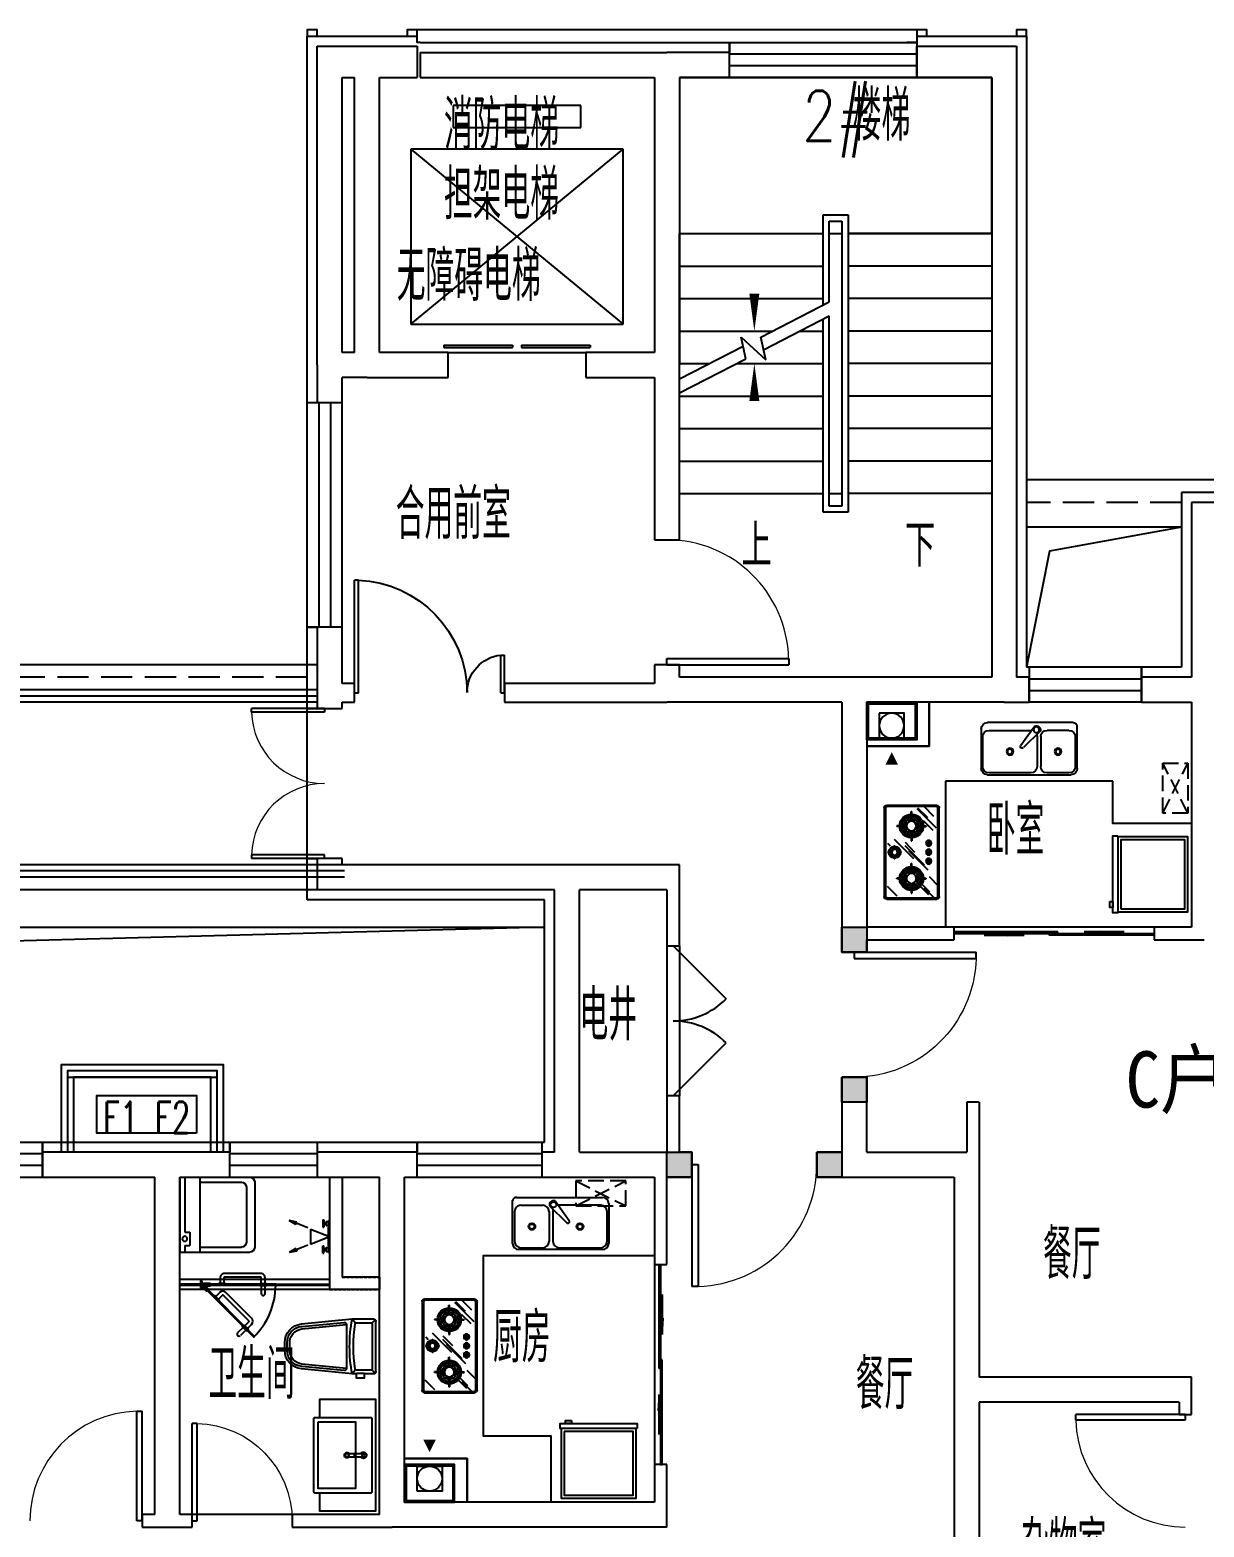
# Model space of a CAD drawing. Extents: x 1783717 to 1875059, y 1234617 to 1294017.
# Drawn here: x 1827926 to 1837326, y 1263063 to 1275043 of the extents above; entities that cross this region are included whole.
import ezdxf
from ezdxf.enums import TextEntityAlignment as Align

# ---------------------------------------------------------------- set-up
doc = ezdxf.new("R2010")
doc.units = 0
doc.header["$LTSCALE"] = 1000
doc.header["$MEASUREMENT"] = 0
for name, pattern in [('CENTER', [2, 1.25, -0.25, 0.25, -0.25]), ('DASH', [0.35, 0.25, -0.1]), ('DOTE', [2.42, 2, -0.2, 0.02, -0.2])]:
    doc.linetypes.add(name, pattern=pattern)
doc.layers.get('Defpoints').update_dxf_attribs({"linetype": 'DOTE'})
for name, color, linetype in [('AD-AXIS-AXIS', 12, 'CENTER'), ('AE-EQPM-SMAL', 50, 'Continuous'), ('AE-EQPM-TOLT', 8, 'Continuous'), ('DIM_SYMB', 3, 'Continuous'), ('EVTR', 2, 'Continuous'), ('LVTRY', 8, 'Continuous'), ('PUB_TEXT', 7, 'Continuous'), ('STAIR', 2, 'Continuous'), ('SURFACE', 8, 'Continuous'), ('WALL', 255, 'Continuous'), ('WINDOW', 4, 'Continuous'), ('厨卫器具', 8, 'Continuous'), ('文字', 136, 'Continuous'), ('栏杆', 201, 'Continuous'), ('梁', 254, 'DASH'), ('看线', 30, 'Continuous'), ('线脚', 151, 'Continuous')]:
    doc.layers.add(name, color=color, linetype=linetype)
doc.styles.add('_TCH_DIM', font='SIMPLEX', dxfattribs={"bigfont": 'GBCBIG'})
doc.styles.add('HNSJY', font='simplex.shx', dxfattribs={"width": 0.8, "bigfont": 'gbcbig.shx'})
doc.styles.add('TranSketch-1', font='romans.shx', dxfattribs={"width": 0.7, "bigfont": 'gbcbig.shx'})
doc.styles.add('XB', font='simhei.ttf', dxfattribs={"width": 0.9, "bigfont": 'gbcbig.shx'})

# ---------------------------------------------------------------- blocks, each defined once
blk = doc.blocks.new('DFSADSFDDSDFSDFS')
at = {"layer": '厨卫器具'}
blk.add_lwpolyline([(851038, -197280, 0, 100, 0), (851038, -197180, 100, 100, 0)], format="xyseb", dxfattribs=at)
at = {"layer": '厨卫器具', "linetype": 'Continuous'}
blk.add_lwpolyline([(851338, -197679), (851338, -197329), (850838, -197329)], dxfattribs=at)
for points in [[(850838, -197329), (851338, -197329), (851338, -197679), (850838, -197679)], [(850838, -197679), (851238, -197679), (851238, -197379), (850838, -197379)], [(850851, -197666), (851226, -197666), (851226, -197391), (850851, -197391)], [(850938, -197591), (850938, -197391), (851138, -197391), (851138, -197591)]]:
    blk.add_lwpolyline(points, close=True, dxfattribs=at)
blk.add_circle((851038, -197491), 99.8, dxfattribs=at)
blk = doc.blocks.new('A$C114B0873')
for p, q in [((0, 50), (0, 394)), ((32, 418), (719, 418)), ((340, 390), (452, 234)), ((769, 368), (769, 50)), ((16, 305), (16, 65)), ((66, 355), (242, 355)), ((292, 305), (292, 65)), ((295, 351), (431, 217)), ((322, 305), (322, 65)), ((706, 355), (372, 355)), ((756, 65), (756, 305)), ((719, 0), (50, 0)), ((66, 15), (242, 15)), ((372, 15), (706, 15))]:
    blk.add_line(p, q)
for centre, radius in [((327, 360), 22.7), ((154, 185), 27.5), ((154, 185), 20), ((539, 185), 27.5), ((539, 185), 20)]:
    blk.add_circle(centre, radius)
for centre, radius, start, end in [((33, 383), 35, 90, 162.8429), ((329, 357), 34.6, 70.5271, 190.5271), ((719, 368), 50, 0, 90), ((66, 305), 50, 90, 180), ((242, 305), 50, 0, 90), ((372, 305), 50, 161.1096, 180), ((372, 305), 50, 90, 97.6978), ((706, 305), 50, 0, 90), ((442, 225), 13.5, 219.7378, 41.3163), ((50, 50), 50, 180, 270), ((66, 65), 50, 180, 270), ((242, 65), 50, 270, 0), ((372, 65), 50, 180, 270), ((706, 65), 50, 270, 0), ((719, 50), 50, 270, 0)]:
    blk.add_arc(centre, radius, start, end)
blk = doc.blocks.new('A$C472D4D78')
for p, q in [((0, 20), (0, 730)), ((20, 750), (420, 750)), ((440, 730), (440, 20)), ((420, 0), (20, 0))]:
    blk.add_line(p, q)
at = {"color": 251}
for p, q in [((10, 20), (10, 730)), ((20, 740), (420, 740)), ((22, 568), (177, 722)), ((42, 661), (119, 739)), ((92, 651), (170, 728)), ((430, 730), (430, 20)), ((48, 550), (125, 627)), ((169, 613), (174, 607)), ((173, 620), (184, 609)), ((187, 634), (198, 623)), ((194, 638), (200, 633)), ((220, 630), (220, 702)), ((225, 702), (220, 702)), ((225, 630), (225, 702)), ((250, 638), (245, 633)), ((257, 634), (246, 623)), ((271, 620), (260, 609)), ((275, 613), (270, 607)), ((177, 587), (104, 587)), ((104, 587), (104, 582)), ((177, 582), (104, 582)), ((174, 562), (169, 557)), ((184, 561), (173, 550)), ((198, 547), (187, 536)), ((200, 537), (194, 532)), ((220, 540), (220, 466)), ((225, 540), (225, 466)), ((245, 537), (250, 532)), ((246, 547), (257, 536)), ((260, 561), (271, 550)), ((267, 587), (340, 587)), ((267, 582), (340, 582)), ((270, 562), (275, 557)), ((340, 587), (340, 582)), ((100, 451), (69, 451)), ((100, 443), (69, 443)), ((100, 380), (69, 380)), ((100, 372), (69, 372)), ((89, 232), (244, 387)), ((118, 272), (273, 426)), ((194, 374), (271, 452)), ((203, 321), (357, 476)), ((225, 466), (220, 466)), ((306, 378), (306, 373)), ((330, 378), (306, 378)), ((330, 373), (306, 373)), ((326, 395), (333, 388)), ((326, 355), (333, 362)), ((337, 406), (344, 399)), ((360, 427), (355, 427)), ((355, 402), (355, 427)), ((360, 402), (360, 427)), ((370, 399), (377, 406)), ((381, 388), (389, 395)), ((381, 362), (389, 355)), ((385, 378), (411, 378)), ((385, 373), (411, 373)), ((391, 424), (410, 444)), ((411, 378), (411, 373)), ((100, 307), (69, 307)), ((100, 299), (69, 299)), ((225, 284), (220, 284)), ((220, 210), (220, 284)), ((225, 210), (225, 284)), ((337, 344), (344, 351)), ((355, 348), (355, 322)), ((355, 322), (360, 322)), ((360, 348), (360, 322)), ((370, 351), (377, 344)), ((2, 101), (79, 178)), ((177, 168), (104, 168)), ((104, 163), (104, 168)), ((177, 163), (104, 163)), ((174, 188), (169, 193)), ((169, 137), (174, 143)), ((184, 189), (173, 200)), ((173, 130), (184, 141)), ((198, 203), (187, 214)), ((187, 116), (198, 127)), ((200, 213), (194, 218)), ((220, 120), (220, 48)), ((225, 120), (225, 48)), ((245, 213), (250, 218)), ((246, 203), (257, 214)), ((257, 116), (246, 127)), ((260, 189), (271, 200)), ((271, 130), (260, 141)), ((267, 168), (340, 168)), ((267, 163), (340, 163)), ((270, 188), (275, 193)), ((275, 137), (270, 143)), ((340, 163), (340, 168)), ((420, 10), (20, 10)), ((41, 10), (118, 87)), ((74, 55), (139, 120)), ((82, 33), (151, 102)), ((194, 112), (200, 117)), ((225, 48), (220, 48)), ((250, 112), (245, 117)), ((337, 24), (414, 101))]:
    blk.add_line(p, q, dxfattribs=at)
for centre, radius in [((222, 585), 39), ((248, 509), 3.73), ((261, 515), 3.73), ((84, 447), 22.5), ((84, 376), 22.5), ((357, 375), 22.4), ((84, 303), 22.5), ((248, 241), 3.73), ((386, 346), 3.73), ((222, 165), 39), ((261, 235), 3.73)]:
    blk.add_circle(centre, radius, dxfattribs=at)
for centre, start, end in [((20, 730), 90, 180), ((420, 730), 0, 90), ((20, 20), 180, 270), ((420, 20), 270, 0)]:
    blk.add_arc(centre, 20, start, end)
for centre, radius, start, end in [((20, 730), 10, 90, 180), ((420, 730), 10, 0, 90), ((222, 585), 95, 91.5918, 178.4082), ((222, 585), 90, 91.5918, 178.4082), ((222, 585), 85, 91.6854, 178.3146), ((222, 585), 75, 91.9102, 178.0898), ((222, 585), 60, 92.388, 177.612), ((222, 585), 53, 154.8539, 177.2964), ((222, 585), 45, 147.8396, 176.8153), ((222, 585), 45, 93.1847, 122.1604), ((222, 585), 53, 92.7036, 115.1461), ((222, 630), 2.58, 194.2945, 345.7055), ((222, 585), 95, 1.5918, 88.4082), ((222, 585), 90, 1.5918, 88.4082), ((222, 585), 85, 1.6854, 88.3146), ((222, 585), 75, 1.9102, 88.0898), ((222, 585), 60, 2.388, 87.612), ((222, 585), 53, 64.8539, 87.2964), ((222, 585), 45, 57.8396, 86.8153), ((222, 585), 45, 3.1847, 32.1604), ((222, 585), 53, 2.7036, 25.1461), ((222, 585), 95, 181.5918, 268.4082), ((222, 585), 90, 181.5918, 268.4082), ((222, 585), 85, 181.6854, 268.3146), ((222, 585), 75, 181.9102, 268.0898), ((222, 585), 60, 182.388, 267.612), ((222, 585), 53, 182.7036, 205.1461), ((176, 585), 2.63, 287.9418, 72.0582), ((222, 585), 45, 183.1847, 212.1604), ((222, 585), 45, 237.8396, 266.8153), ((222, 585), 53, 244.8539, 267.2964), ((222, 539), 2.63, 18.412, 161.588), ((222, 585), 95, 271.5918, 358.4082), ((222, 585), 90, 271.5918, 358.4082), ((222, 585), 85, 271.6854, 358.3146), ((222, 585), 75, 271.9102, 358.0898), ((222, 585), 60, 272.388, 357.612), ((222, 585), 45, 273.1847, 302.1604), ((222, 585), 53, 272.7036, 295.1461), ((222, 585), 45, 327.8396, 356.8153), ((267, 585), 2.51, 93.9579, 266.0421), ((222, 585), 53, 334.8539, 357.2964), ((84, 447), 18.5, 21.3237, 158.6763), ((69, 453), 2, 158.6763, 270), ((69, 441), 2, 90, 201.3237), ((84, 447), 18.5, 201.3237, 338.6763), ((84, 376), 18.5, 21.3237, 158.6763), ((69, 382), 2, 158.6763, 270), ((69, 370), 2, 90, 201.3237), ((84, 376), 18.5, 201.3237, 338.6763), ((100, 453), 2, 270, 21.3237), ((100, 441), 2, 338.6763, 90), ((100, 382), 2, 270, 21.3237), ((100, 370), 2, 338.6763, 90), ((357, 375), 47.4, 93.0255, 176.9745), ((357, 375), 47.4, 183.0255, 266.9745), ((357, 375), 37.4, 93.8363, 176.1637), ((357, 375), 37.4, 183.8363, 266.1637), ((357, 375), 27.4, 151.9979, 174.7569), ((330, 375), 2.5, 268.3317, 91.6683), ((357, 375), 27.4, 185.2431, 208.0021), ((357, 375), 27.4, 95.206, 118.0021), ((357, 403), 2.52, 187.2236, 352.7764), ((357, 375), 47.4, 3.0255, 86.9745), ((357, 375), 37.4, 3.8363, 86.1637), ((357, 375), 27.4, 61.9979, 84.794), ((357, 375), 37.4, 273.8363, 356.1637), ((357, 375), 47.4, 273.0255, 356.9745), ((357, 375), 27.4, 5.203, 28.0021), ((357, 375), 27.4, 331.9979, 354.797), ((385, 375), 2.52, 97.9505, 262.0495), ((84, 303), 18.5, 21.3237, 158.6763), ((69, 309), 2, 158.6763, 270), ((69, 297), 2, 90, 201.3237), ((84, 303), 18.5, 201.3237, 338.6763), ((100, 309), 2, 270, 21.3237), ((100, 297), 2, 338.6763, 90), ((222, 165), 95, 91.5918, 178.4082), ((222, 165), 90, 91.5918, 178.4082), ((222, 165), 85, 91.6854, 178.3146), ((222, 165), 75, 91.9102, 178.0898), ((222, 165), 95, 1.5918, 88.4082), ((222, 165), 90, 1.5918, 88.4082), ((222, 165), 85, 1.6854, 88.3146), ((222, 165), 75, 1.9102, 88.0898), ((357, 375), 27.4, 241.9979, 264.8384), ((357, 347), 2.62, 17.6318, 162.3682), ((357, 375), 27.4, 275.1616, 298.0021), ((222, 165), 95, 181.5918, 268.4082), ((222, 165), 90, 181.5918, 268.4082), ((222, 165), 85, 181.6854, 268.3146), ((222, 165), 75, 181.9102, 268.0898), ((222, 165), 60, 92.388, 177.612), ((222, 165), 60, 182.388, 267.612), ((222, 165), 53, 154.8539, 177.2964), ((222, 165), 53, 182.7036, 205.1461), ((222, 165), 45, 147.8396, 176.8153), ((176, 165), 2.63, 287.9418, 72.0582), ((222, 165), 45, 183.1847, 212.1604), ((222, 165), 45, 93.1847, 122.1604), ((222, 165), 45, 237.8396, 266.8153), ((222, 165), 53, 92.7036, 115.1461), ((222, 211), 2.63, 198.412, 341.588), ((222, 120), 2.58, 14.2945, 165.7055), ((222, 165), 60, 2.388, 87.612), ((222, 165), 53, 64.8539, 87.2964), ((222, 165), 45, 57.8396, 86.8153), ((222, 165), 60, 272.388, 357.612), ((222, 165), 75, 271.9102, 358.0898), ((222, 165), 85, 271.6854, 358.3146), ((222, 165), 90, 271.5918, 358.4082), ((222, 165), 95, 271.5918, 358.4082), ((222, 165), 45, 273.1847, 302.1604), ((222, 165), 45, 3.1847, 32.1604), ((222, 165), 45, 327.8396, 356.8153), ((267, 165), 2.51, 93.9579, 266.0421), ((222, 165), 53, 2.7036, 25.1461), ((222, 165), 53, 334.8539, 357.2964), ((20, 20), 10, 180, 270), ((222, 165), 53, 244.8539, 267.2964), ((222, 165), 53, 272.7036, 295.1461), ((420, 20), 10, 270, 0)]:
    blk.add_arc(centre, radius, start, end, dxfattribs=at)
blk = doc.blocks.new('A-Kitchen-Refrigeratory-600x600')
at = {"layer": 'LVTRY'}
for points in [[(8, -560), (8, 0), (608, 0), (608, -560)], [(32, -536), (32, -24), (584, -24), (584, -536), (32, -536)]]:
    blk.add_lwpolyline(points, dxfattribs=at)
for points in [[(616, -560), (0, -560), (0, -600), (616, -600)], [(90, -624), (90, -600), (42, -600), (42, -624)]]:
    blk.add_lwpolyline(points, close=True, dxfattribs=at)
blk = doc.blocks.new('A$C348B1B16')
at = {"layer": 'LVTRY', "linetype": 'DASH'}
for p, q in [((0, 0), (800, 400)), ((0, 400), (800, 0))]:
    blk.add_line(p, q, dxfattribs=at)
blk.add_lwpolyline([(0, 0), (800, 0), (800, 400), (0, 400)], close=True, dxfattribs=at)
blk = doc.blocks.new('A$C15415EA7')
at = {"layer": 'LVTRY'}
for p, q in [((1970, 11870), (630, 11870)), ((630, 11870), (630, 10700))]:
    blk.add_line(p, q, dxfattribs=at)
blk.add_lwpolyline([(2600, 11530), (1970, 11530), (1970, 11870)], dxfattribs=at)
at = {"layer": 'LVTRY', "xscale": -1}
for name, p in [('A$C114B0873', (1685, 11920)), ('A$C472D4D78', (580, 10925))]:
    blk.add_blockref(name, p, dxfattribs=at)
at = {"layer": 'LVTRY', "extrusion": (0, 0, -1), "xscale": 0.5, "yscale": 0.5, "zscale": -0.5, "rotation": 90}
blk.add_blockref('A$C348B1B16', (-2370, 11613), dxfattribs=at)
at = {"layer": 'LVTRY', "xscale": -0.999999999999998, "rotation": 269.9931289741526}
blk.add_blockref('A-Kitchen-Refrigeratory-600x600', (2570, 10815), dxfattribs=at)
at = {"layer": '厨卫器具', "extrusion": (0, 0, -1), "zscale": -1, "rotation": 180}
blk.add_blockref('DFSADSFDDSDFSDFS', (850838, -185179), dxfattribs=at)
blk = doc.blocks.new('XU-90-SF-N1$0$A$C2565291E')
at = {"layer": 'LVTRY', "color": 8}
for points in [[(115, 100), (115, 162, 1), (85, 162), (85, 100)], [(85, 80), (85, 35, 0.414214), (120, 0), (410, 0, 0.414214), (445, 35), (445, 80)], [(115, 80), (115, 35, 0.414214), (120, 30), (410, 30, 0.414214), (415, 35), (415, 80)]]:
    blk.add_lwpolyline(points, format="xyb", dxfattribs=at)
for points in [[(590, 60), (590, 120), (600, 120), (600, 60)], [(125, 95), (75, 95), (75, 100), (125, 100)], [(125, 85), (125, 80), (75, 80), (75, 85)], [(455, 85), (405, 85), (405, 80), (455, 80)], [(590, 102), (590, 78), (528, 78), (528, 84), (584, 84), (584, 96), (528, 96), (528, 102)]]:
    blk.add_lwpolyline(points, close=True, dxfattribs=at)
at = {"layer": 'LVTRY'}
blk.add_lwpolyline([(0, 95), (0, 85), (583, 85), (583, 95)], close=True, dxfattribs=at)
at = {"layer": 'LVTRY', "color": 8}
blk.add_lwpolyline([(548, 96), (548, 84)], dxfattribs=at)
blk = doc.blocks.new('XU-90-SF-N1$0$A$C073F1415')
at = {"layer": 'LVTRY', "color": 8}
for p, q in [((565, 395), (574, 387)), ((309, 46), (514, 251)), ((514, 258), (482, 290)), ((535, 279), (504, 311)), ((256, 92), (212, 136)), ((330, 25), (535, 230)), ((235, 71), (191, 114)), ((238, 53), (274, 88)), ((242, 49), (238, 53)), ((277, 85), (242, 49)), ((249, 57), (281, 25)), ((270, 78), (302, 46)), ((274, 88), (277, 85))]:
    blk.add_line(p, q, dxfattribs=at)
at = {"layer": 'LVTRY'}
blk.add_lwpolyline([(178, 7), (185, 0), (598, 412), (591, 419)], close=True, dxfattribs=at)
at = {"layer": 'LVTRY', "color": 8}
for points in [[(591, 429), (608, 412), (564, 368), (559, 373), (599, 412), (591, 421), (551, 381), (547, 385)], [(507, 322), (472, 286), (475, 283), (511, 318)], [(267, 95), (231, 60), (228, 64), (263, 99)]]:
    blk.add_lwpolyline(points, close=True, dxfattribs=at)
for centre, radius, start, end in [((511, 255), 5, 315, 45), ((511, 255), 35, 315, 45), ((202, 125), 15, 45, 225), ((599, 421), 590, 224.5145, 269.5145), ((306, 49), 35, 225, 315), ((306, 49), 5, 225, 315)]:
    blk.add_arc(centre, radius, start, end, dxfattribs=at)
blk = doc.blocks.new('XU-90-SF-N1$0$ewrg')
at = {"layer": 'LVTRY', "color": 5, "rotation": 180}
blk.add_blockref('XU-90-SF-N1$0$A$C2565291E', (171606, 26164), dxfattribs=at)
at = {"layer": 'LVTRY', "color": 6, "rotation": 89.99999999999999}
blk.add_blockref('XU-90-SF-N1$0$A$C073F1415', (171437, 25475), dxfattribs=at)
blk = doc.blocks.new('A$C632A2E50')
at = {"layer": 'LVTRY'}
for points in [[(51, 230), (0, 262), (59, 250)], [(0, 6), (51, 38), (59, 18)]]:
    blk.add_hatch(color=256, dxfattribs=at).paths.add_polyline_path(points)
for p, q in [((59, 250), (0, 262)), ((51, 230), (0, 262)), ((51, 230), (59, 250)), ((147, 203), (55, 240)), ((268, 268), (276, 268)), ((268, 268), (268, 208)), ((276, 268), (276, 245)), ((276, 245), (276, 241)), ((276, 245), (295, 245)), ((276, 241), (276, 235)), ((295, 253), (295, 245)), ((295, 253), (315, 253)), ((295, 245), (295, 231)), ((315, 263), (315, 253)), ((315, 263), (323, 263)), ((315, 253), (315, 223)), ((323, 263), (323, 213)), ((170, 194), (170, 74)), ((170, 194), (323, 134)), ((170, 74), (323, 134)), ((268, 208), (276, 208)), ((276, 235), (276, 231)), ((276, 231), (276, 208)), ((276, 231), (295, 231)), ((295, 231), (295, 223)), ((295, 223), (315, 223)), ((315, 223), (315, 213)), ((315, 213), (323, 213)), ((315, 60), (315, 208)), ((315, 208), (323, 208)), ((323, 60), (323, 208)), ((51, 38), (0, 6)), ((59, 18), (0, 6)), ((51, 38), (59, 18)), ((147, 65), (55, 28)), ((268, 60), (276, 60)), ((268, 0), (268, 60)), ((276, 37), (276, 60)), ((276, 33), (276, 37)), ((276, 37), (295, 37)), ((276, 27), (276, 33)), ((276, 23), (276, 27)), ((276, 0), (276, 23)), ((276, 23), (295, 23)), ((295, 37), (295, 45)), ((295, 45), (315, 45)), ((295, 23), (295, 37)), ((295, 15), (295, 23)), ((295, 15), (315, 15)), ((315, 60), (323, 60)), ((315, 45), (315, 55)), ((315, 55), (323, 55)), ((315, 15), (315, 45)), ((315, 5), (315, 15)), ((315, 5), (323, 5)), ((323, 5), (323, 55)), ((268, 0), (276, 0))]:
    blk.add_line(p, q, dxfattribs=at)
blk = doc.blocks.new('*U162')
at = {"color": 0}
for p, q in [((-200, 0), (200, 0)), ((-187, -33), (-214, -6)), ((187, -33), (214, -6))]:
    blk.add_line(p, q, dxfattribs=at)
at = {"color": 0, "flags": 128}
for points in [[(-220, -154), (-220, -190), (-180, -596, 0.383798), (-31, -730), (31, -730, 0.383798), (180, -596), (220, -190), (220, -20, 0.414214), (200, 0)], [(-200, 0, 0.414214), (-220, -20), (-220, -94)], [(-188, -163), (-220, -190, 0.090909), (220, -190), (188, -163)], [(-175, -235), (-141, -592, 0.383798), (-31, -690), (31, -690, 0.383798), (141, -592), (175, -235)]]:
    blk.add_lwpolyline(points, format="xyb", dxfattribs=at)
blk.add_lwpolyline([(-214, -154), (-214, -94), (-220, -94), (-254, -94), (-254, -154), (-220, -154)], close=True, dxfattribs=at)
for points in [[(190, -40, 0.414214), (180, -30), (-180, -30, 0.414214), (-190, -40), (-190, -156, 0.370039), (-182, -166, 0.07672), (182, -166, 0.370039), (190, -156)], [(-193, -257), (-161, -594, 0.383798), (-31, -710), (31, -710, 0.383798), (161, -594), (193, -257, 0.445298), (173, -235), (-173, -235, 0.445298)]]:
    blk.add_lwpolyline(points, format="xyb", close=True, dxfattribs=at)
blk = doc.blocks.new('*U163')
at = {"color": 0, "linetype": 'ByBlock'}
for p, q in [((-15, -50), (-15, -90)), ((15, -50), (15, -90))]:
    blk.add_line(p, q, dxfattribs=at)
at = {"color": 8, "linetype": 'ByBlock'}
blk.add_line((-15, -145), (15, -145), dxfattribs=at)
at = {"color": 0, "linetype": 'ByBlock', "flags": 128}
for points in [[(-290, -470), (290, -470, 0.414214), (300, -460), (300, -10, 0.414214), (290, 0), (-290, 0, 0.414214), (-300, -10), (-300, -460, 0.414214)], [(-15, -184), (-15, -90, -3), (15, -90), (15, -184, -2.539565)]]:
    blk.add_lwpolyline(points, format="xyb", close=True, dxfattribs=at)
blk.add_lwpolyline([(-265, -435), (265, -435), (265, -130), (-265, -130)], close=True, dxfattribs=at)
blk.add_lwpolyline([(15, -184), (15, -187), (-15, -187), (-15, -184)], dxfattribs=at)
at = {"color": 8, "linetype": 'ByBlock'}
for centre, radius in [((0, -70), 10), ((0, -200), 14)]:
    blk.add_circle(centre, radius, dxfattribs=at)
blk = doc.blocks.new('A$C0873034E')
for p, q in [((0, 0), (0, 450)), ((0, 450), (420, 450)), ((30, 410), (30, 450)), ((120, 0), (120, 450)), ((30, 410), (60, 410)), ((60, 330), (60, 410)), ((120, 420), (370, 420)), ((400, 60), (400, 390)), ((450, 30), (450, 420)), ((30, 0), (30, 330)), ((30, 330), (60, 330)), ((120, 30), (370, 30)), ((0, 0), (420, 0))]:
    blk.add_line(p, q)
blk.add_circle((30, 370), 15)
for centre, start, end in [((420, 420), 0, 90), ((370, 390), 0, 90), ((370, 60), 270, 0), ((420, 30), 270, 0)]:
    blk.add_arc(centre, 30, start, end)
blk = doc.blocks.new('$lvtry$00000191')
at = {"color": 0}
for p, q in [((-250, -50, 0), (-39, -219, 0)), ((39, -219, 0), (250, -50, 0)), ((-250, -450, 0), (-39, -281, 0)), ((39, -281, 0), (250, -450, 0))]:
    blk.add_line(p, q, dxfattribs=at)
at = {"color": 0, "elevation": 0}
for points in [[(300, -500), (300, 0), (-300, 0), (-300, -500)], [(250, -450), (250, -50), (-250, -50), (-250, -450)]]:
    blk.add_lwpolyline(points, close=True, dxfattribs=at)
at = {"color": 0}
blk.add_circle((0, -250, 0), 50, dxfattribs=at)
for p in [(0, -50, 0), (0, -250, 0)]:
    blk.add_point(p, dxfattribs=at)
blk = doc.blocks.new('A$C32A1346B')
at = {"layer": 'Defpoints', "ltscale": 0.1}
blk.add_lwpolyline([(1670, 1112), (1670, 900), (1911, 900)], dxfattribs=at)
at = {"layer": 'LVTRY'}
for p, q in [((2570, 7880, 0), (3770, 7880)), ((2570, 7880, 0), (3770, 7880)), ((3001, 7835, 0), (2570, 7835, 0)), ((2570, 7800, 0), (3770, 7800)), ((2570, 7800, 0), (3770, 7800))]:
    blk.add_line(p, q, dxfattribs=at)
at = {"layer": 'LVTRY', "elevation": 0}
for points in [[(-30, 8070), (1340, 8070), (1340, 6630), (800, 6630), (800, 6100)], [(2650, 6175), (2650, 6030), (2200, 6030), (2200, 6920), (2650, 6920), (2650, 6775)]]:
    blk.add_lwpolyline(points, dxfattribs=at)
for points in [[(3001, 7845), (2570, 7845), (2570, 7835), (3001, 7835)], [(3601, 7845), (3770, 7845), (3770, 7835), (3601, 7835)]]:
    blk.add_lwpolyline(points, close=True, dxfattribs=at)
at = {"layer": 'WALL'}
for p, q in [((2470, 8700), (2470, 7900)), ((2570, 8700), (2470, 8700)), ((2570, 8700), (2570, 7800)), ((2170, 7900), (2470, 7900)), ((2170, 7900), (2170, 7800)), ((2170, 7800), (2570, 7800))]:
    blk.add_line(p, q, dxfattribs=at)
at = {"layer": '梁', "ltscale": 0.1, "elevation": 0}
for points in [[(2470, 8700), (2470, 7900), (2170, 7900)], [(2570, 8700), (2570, 7800), (2170, 7800)]]:
    blk.add_lwpolyline(points, dxfattribs=at)
at = {"layer": 'AE-EQPM-TOLT', "extrusion": (0, 0, -1), "xscale": -1.333299999999999, "yscale": 1.333299999999999, "zscale": -1.333299999999999, "rotation": 180}
blk.add_blockref('A$C0873034E', (-3770, 8700), dxfattribs=at)
at = {"layer": 'LVTRY', "extrusion": (0, 0, -1), "xscale": 0.5, "yscale": 0.5, "zscale": -0.5}
blk.add_blockref('A$C348B1B16', (-600, 8470, 0), dxfattribs=at)
at = {"layer": 'LVTRY', "xscale": -1}
for name, p in [('A$C114B0873', (1105, 8120, 0)), ('XU-90-SF-N1$0$ewrg', (174608, -18234, 0))]:
    blk.add_blockref(name, p, dxfattribs=at)
at = {"layer": 'LVTRY', "extrusion": (0, 0, -1), "zscale": -1}
blk.add_blockref('A$C632A2E50', (-2893, 8091, 0), dxfattribs=at)
at = {"layer": 'LVTRY'}
blk.add_blockref('A$C472D4D78', (1390, 6975, 0), dxfattribs=at)
at = {"layer": 'LVTRY', "linetype": 'ByBlock', "rotation": 90}
blk.add_blockref('*U162', (2200, 7345, 0), dxfattribs=at)
at = {"layer": 'LVTRY'}
for name, p, rotation in [('A-Kitchen-Refrigeratory-600x600', (725, 6130, 0), 180), ('$lvtry$00000191', (920, 1050, 0), 270)]:
    blk.add_blockref(name, p, dxfattribs=dict(at, rotation=rotation))
at = {"layer": 'LVTRY', "linetype": 'ByBlock', "xscale": -1, "rotation": 90}
blk.add_blockref('*U163', (2230, 6475, 0), dxfattribs=at)
at = {"layer": '厨卫器具', "xscale": -1}
blk.add_blockref('DFSADSFDDSDFSDFS', (852808, 203779), dxfattribs=at)
blk = doc.blocks.new('A$C56167BD5')
h = blk.add_hatch(color=256)
h.paths.add_polyline_path([(0, 2000), (200, 2000), (200, 1800), (0, 1800)])
h.paths.add_polyline_path([(0, 800), (200, 800), (200, 600), (0, 600)])
h.paths.add_polyline_path([(200, 200), (400, 200), (400, 0), (200, 0)])
h.paths.add_polyline_path([(1400, 200), (1600, 200), (1600, 0), (1400, 0)])
h.paths.add_polyline_path([(16200, 200), (16400, 200), (16400, 0), (16200, 0)])
h.paths.add_polyline_path([(17400, 200), (17600, 200), (17600, 0), (17400, 0)])
h.paths.add_polyline_path([(17600, 800), (17800, 800), (17800, 600), (17600, 600)])
h.paths.add_polyline_path([(17600, 2000), (17800, 2000), (17800, 1800), (17600, 1800)])
at = {"layer": 'WALL'}
for points in [[(17600, 2000), (17800, 2000), (17800, 1800), (17600, 1800)], [(17600, 800), (17800, 800), (17800, 600), (17600, 600)], [(16200, 200), (16400, 200), (16400, 0), (16200, 0)], [(17400, 200), (17600, 200), (17600, 0), (17400, 0)]]:
    blk.add_lwpolyline(points, close=True, dxfattribs=at)
blk = doc.blocks.new('$DorLib2D$00000001')
for p, q in [((0.45, 0.975), (0.5, 0.975)), ((0.45, 0), (0.45, 0.975)), ((0.5, 0), (0.5, 0.975)), ((0.5, 0), (0.45, 0))]:
    blk.add_line(p, q)
at = {"lineweight": 13}
blk.add_arc((0.475, 0), 0.975, 91.4693, 180, dxfattribs=at)
blk = doc.blocks.new('$WINLIB2D$00000001')
at = {"color": 0}
for points in [[(-0.5, 0.5), (-0.5, -0.5)], [(-0.5, 0.5), (0.5, 0.5)], [(0.5, -0.5), (0.5, 0.5)], [(0.5, 0.1667), (-0.5, 0.1667)], [(0.5, -0.1667), (-0.5, -0.1667)], [(-0.5, -0.5), (0.5, -0.5)]]:
    blk.add_lwpolyline(points, dxfattribs=at)
blk = doc.blocks.new('$DorLib2D$00000131')
at = {"color": 0, "linetype": 'Continuous'}
for p, q in [((0.15, 0.125), (0.2319, 0.1973)), ((0.2319, 0.1973), (0.2319, 0.125)), ((-0.5, 0.125), (-0.5, 0)), ((0.0192, 0.125), (-0.5, 0.125)), ((0.0192, 0), (0.0192, 0.125)), ((0.35, 0.125), (0.15, 0.125)), ((-0.5, 0), (0.0192, 0)), ((-0.024, 0), (0.5, 0)), ((-0.024, -0.125), (-0.024, 0)), ((0.5, 0), (0.5, -0.125)), ((-0.35, -0.125), (-0.15, -0.125)), ((-0.2319, -0.1973), (-0.2319, -0.125)), ((-0.15, -0.125), (-0.2319, -0.1973)), ((0.5, -0.125), (-0.024, -0.125))]:
    blk.add_line(p, q, dxfattribs=at)
blk = doc.blocks.new('$DorLib2D$00000002')
for p, q in [((-0.5, 0), (-0.5, 0.4875)), ((-0.475, 0.4875), (-0.5, 0.4875)), ((-0.475, 0), (-0.475, 0.4875)), ((0.475, 0), (0.475, 0.4875)), ((0.475, 0.4875), (0.5, 0.4875)), ((0.5, 0), (0.5, 0.4875)), ((-0.5, 0), (-0.475, 0)), ((0.5, 0), (0.475, 0))]:
    blk.add_line(p, q)
at = {"lineweight": 13}
for centre, start, end in [((-0.4875, 0), 0, 88.53072), ((0.4875, 0), 91.46928, 180)]:
    blk.add_arc(centre, 0.4875, start, end, dxfattribs=at)
blk = doc.blocks.new('$DorLib2D$00000225')
at = {"color": 0}
for p, q in [((0.475, -0.0014), (0.475, 0.7521)), ((0.475, 0.7521), (0.5, 0.7521)), ((0.5, -0.0014), (0.5, 0.7521)), ((-0.5, 0), (-0.5, 0.252)), ((-0.475, 0.252), (-0.5, 0.252)), ((-0.475, 0), (-0.475, 0.252)), ((-0.475, 0), (-0.5, 0)), ((0.475, -0.0014), (0.5, -0.0014))]:
    blk.add_line(p, q, dxfattribs=at)
for centre, radius, start, end in [((0.5046, -0.0019), 0.7546, 92.24927, 179.72377), ((-0.5008, 0.0026), 0.2508, 359.78987, 84.09744)]:
    blk.add_arc(centre, radius, start, end, dxfattribs=at)
blk = doc.blocks.new('$DORLIB2D$00000127')
at = {"color": 0}
for points in [[(-0.533, 0.795), (-0.533, 0.69)], [(-0.033, 0.795), (-0.533, 0.795)], [(-0.033, 0.795), (-0.033, 0.69)], [(0.533, 0.795), (0.033, 0.795)], [(0.033, 0.795), (0.033, 0.69)], [(0.533, 0.795), (0.533, 0.69)], [(-0.033, 0.69), (-0.533, 0.69)], [(0.533, 0.69), (0.033, 0.69)], [(0.5, 0.5), (-0.5, 0.5)]]:
    blk.add_lwpolyline(points, dxfattribs=at)
blk = doc.blocks.new('$DorLib2D$00000116')
at = {"color": 0}
for p, q in [((-0.5, 0), (-0.1464, 0.3536)), ((0.5, 0), (0.1464, 0.3536))]:
    blk.add_line(p, q, dxfattribs=at)
for centre, start, end in [((-0.5, 0), 0, 45), ((0.5, 0), 135, 180)]:
    blk.add_arc(centre, 0.5, start, end, dxfattribs=at)
blk = doc.blocks.new('TranSketch_EQPM_ACOUT_FT')
at = {"layer": 'AE-EQPM-SMAL', "extrusion": (5.18711e-15, -6.56314e-08, 1)}
blk.add_lwpolyline([(400, -300), (-400, -300), (-400, 0), (400, 0)], close=True, dxfattribs=at)
at = {"style": 'TranSketch-1', "width": 0.7}
blk.add_attdef('室外机2编号', text='', height=250, dxfattribs=at).set_placement((350, -300, 0), align=Align.RIGHT)
blk.add_attdef('室外机1编号', (-350, -300, 0), '', height=250, dxfattribs=at)

msp = doc.modelspace()

# ---------------------------------------------------------------- linework, layer by layer
at = {"layer": 'AD-AXIS-AXIS'}
msp.add_line((1828226, 1266663), (1829426, 1266663), dxfattribs=at)
at = {"layer": 'DIM_SYMB'}
for points in [[(1835026, 1271203, 0, 0, 0), (1835026, 1274038, 0, 0, 0), (1833726, 1274038, 0, 0, 0), (1833726, 1272633, 0, 80, 0), (1833726, 1272933, 0, 0, 0)], [(1833726, 1271203, 0, 0, 0), (1833726, 1272373, 0, 80, 0), (1833726, 1272073, 0, 0, 0)]]:
    msp.add_lwpolyline(points, format="xyseb", dxfattribs=at)
at = {"layer": 'EVTR'}
for p, q in [((1831316, 1274438), (1831316, 1274263)), ((1832336, 1274438), (1831316, 1274438)), ((1832336, 1274263), (1832336, 1274438)), ((1831316, 1274263), (1832336, 1274263)), ((1830976, 1274088), (1830976, 1272688)), ((1832676, 1274088), (1830976, 1274088)), ((1830976, 1274088), (1832676, 1272688)), ((1830976, 1272688), (1832676, 1274088)), ((1832676, 1272688), (1832676, 1274088)), ((1830976, 1272688), (1832676, 1272688))]:
    msp.add_line(p, q, dxfattribs=at)
at = {"layer": 'STAIR'}
for p, q in [((1835626, 1274663), (1833126, 1274663)), ((1833126, 1274663), (1833126, 1273413)), ((1835626, 1273413), (1835626, 1274663)), ((1834276, 1272842), (1834276, 1273563)), ((1834276, 1273563), (1834476, 1273563)), ((1834326, 1272867), (1834326, 1273513)), ((1834326, 1273513), (1834426, 1273513)), ((1834426, 1273513), (1834426, 1271233)), ((1834476, 1273563), (1834476, 1271183)), ((1833126, 1272251), (1833126, 1273413)), ((1833126, 1273413), (1834276, 1273413)), ((1833126, 1273413), (1834276, 1273413)), ((1834326, 1272867), (1834326, 1273413)), ((1834326, 1273413), (1834426, 1273413)), ((1834426, 1273413), (1834426, 1271333)), ((1835626, 1273413), (1834476, 1273413)), ((1834476, 1273413), (1835626, 1273413)), ((1835626, 1273413), (1835626, 1271333)), ((1833126, 1273153), (1834276, 1273153)), ((1835626, 1273153), (1834476, 1273153)), ((1833126, 1272893), (1834276, 1272893)), ((1835626, 1272893), (1834476, 1272893)), ((1833778, 1272586), (1834326, 1272867)), ((1833800, 1272484), (1834326, 1272755)), ((1834276, 1271183), (1834276, 1272729)), ((1834326, 1271333), (1834326, 1272755)), ((1834326, 1271233), (1834326, 1272755)), ((1833126, 1272633), (1833870, 1272633)), ((1833657, 1272411), (1833620, 1272586)), ((1833620, 1272586), (1833817, 1272403)), ((1833817, 1272403), (1833778, 1272586)), ((1834089, 1272633), (1834276, 1272633)), ((1835626, 1272633), (1834476, 1272633)), ((1833126, 1272251), (1833636, 1272513)), ((1833126, 1272139), (1833657, 1272411)), ((1833126, 1272373), (1833364, 1272373)), ((1833583, 1272373), (1834276, 1272373)), ((1835626, 1272373), (1834476, 1272373)), ((1833126, 1271333), (1833126, 1272139)), ((1833126, 1272113), (1834276, 1272113)), ((1835626, 1272113), (1834476, 1272113)), ((1833126, 1271853), (1834276, 1271853)), ((1835626, 1271853), (1834476, 1271853)), ((1833126, 1271593), (1834276, 1271593)), ((1835626, 1271593), (1834476, 1271593)), ((1833126, 1271333), (1834276, 1271333)), ((1834326, 1271333), (1834426, 1271333)), ((1835626, 1271333), (1834476, 1271333)), ((1834426, 1271233), (1834326, 1271233)), ((1834476, 1271183), (1834276, 1271183))]:
    msp.add_line(p, q, dxfattribs=at)
at = {"layer": 'SURFACE'}
for p, q in [((1830146, 1274993), (1830626, 1274993)), ((1830146, 1272363), (1830146, 1274993)), ((1830626, 1274993), (1831026, 1274993)), ((1831050, 1274943), (1833026, 1274943)), ((1833026, 1274943), (1833526, 1274943)), ((1833526, 1274943), (1833526, 1274863)), ((1835026, 1274943), (1834946, 1274943)), ((1835026, 1274993), (1835026, 1274913)), ((1835026, 1274993), (1835906, 1274993)), ((1835026, 1274943), (1835026, 1274863)), ((1835906, 1274993), (1835906, 1269943)), ((1830146, 1272063), (1830146, 1272363)), ((1830146, 1272063), (1830226, 1272063)), ((1837146, 1271343), (1837146, 1269943)), ((1838026, 1271343), (1837146, 1271343)), ((1830146, 1270263), (1830226, 1270263)), ((1830146, 1269763), (1830146, 1270263)), ((1835926, 1269943), (1835906, 1269943)), ((1835926, 1269943), (1835926, 1269863)), ((1836826, 1269943), (1836826, 1269863)), ((1837146, 1269943), (1836826, 1269943)), ((1830146, 1269613), (1830146, 1269763)), ((1830146, 1269613), (1830226, 1269613)), ((1830146, 1268413), (1830226, 1268413)), ((1830146, 1268083), (1830146, 1268413)), ((1832046, 1268083), (1830146, 1268083)), ((1832046, 1266143), (1832046, 1268083)), ((1828026, 1266143), (1828026, 1266063)), ((1828026, 1266143), (1829026, 1266143)), ((1829026, 1266143), (1829526, 1266143)), ((1829526, 1266143), (1829526, 1266063)), ((1830226, 1266143), (1830226, 1266063)), ((1830226, 1266143), (1830826, 1266143)), ((1830826, 1266143), (1831026, 1266143)), ((1831026, 1266143), (1831026, 1266063)), ((1832026, 1266143), (1832026, 1266063)), ((1832026, 1266143), (1832046, 1266143))]:
    msp.add_line(p, q, dxfattribs=at)
msp.add_lwpolyline([(1831050, 1274943), (1831026, 1274943), (1831026, 1274993)], dxfattribs=at)
at = {"layer": 'WALL'}
for p, q in [((1830226, 1274913), (1830626, 1274913)), ((1830226, 1272363), (1830226, 1274913)), ((1830626, 1274913), (1831026, 1274913)), ((1831026, 1274913), (1831026, 1274663)), ((1835026, 1274863), (1835026, 1274913)), ((1835026, 1274913), (1835826, 1274913)), ((1835826, 1274913), (1835826, 1269863)), ((1831050, 1274863), (1833026, 1274863)), ((1831050, 1274863), (1831050, 1274663)), ((1833526, 1274863), (1833026, 1274863)), ((1833526, 1274663), (1833526, 1274863)), ((1835026, 1274663), (1835026, 1274863)), ((1830426, 1274663), (1830526, 1274663)), ((1830426, 1272463), (1830426, 1274663)), ((1830526, 1272463), (1830526, 1274663)), ((1830726, 1272463), (1830726, 1274663)), ((1830726, 1274663), (1831026, 1274663)), ((1831050, 1274663), (1832926, 1274663)), ((1832926, 1274663), (1832926, 1272463)), ((1833126, 1274663), (1833526, 1274663)), ((1833126, 1274663), (1833126, 1272363)), ((1835026, 1274663), (1835626, 1274663)), ((1835626, 1274663), (1835626, 1269863)), ((1830526, 1272463), (1830426, 1272463)), ((1831276, 1272463), (1830726, 1272463)), ((1831276, 1272263), (1831276, 1272463)), ((1832926, 1272463), (1832376, 1272463)), ((1832376, 1272463), (1832376, 1272263)), ((1830226, 1272363), (1830226, 1272063)), ((1833126, 1270963), (1833126, 1272363)), ((1830626, 1272263), (1830426, 1272263)), ((1830426, 1272063), (1830426, 1272263)), ((1830626, 1272263), (1831276, 1272263)), ((1832376, 1272263), (1832926, 1272263)), ((1832926, 1272263), (1832926, 1270963)), ((1830226, 1272063), (1830426, 1272063)), ((1837226, 1271263), (1837226, 1269863)), ((1838026, 1271263), (1837226, 1271263)), ((1832926, 1270963), (1833126, 1270963)), ((1830426, 1270263), (1830226, 1270263)), ((1830226, 1270263), (1830226, 1269763)), ((1830426, 1269813), (1830426, 1270263)), ((1833126, 1269963), (1832926, 1269963)), ((1832926, 1269963), (1832926, 1269813)), ((1833126, 1269863), (1833126, 1269963)), ((1830226, 1269763), (1830226, 1269613)), ((1830526, 1269813), (1830426, 1269813)), ((1830526, 1269663), (1830526, 1269813)), ((1832926, 1269813), (1831726, 1269813)), ((1831726, 1269813), (1831726, 1269663)), ((1834526, 1269863), (1833126, 1269863)), ((1835626, 1269863), (1834526, 1269863)), ((1835926, 1269863), (1835826, 1269863)), ((1835926, 1269663), (1835926, 1269863)), ((1837226, 1269863), (1836826, 1269863)), ((1836826, 1269863), (1836826, 1269663)), ((1830426, 1269663), (1830526, 1269663)), ((1830426, 1269613), (1830426, 1269663)), ((1831726, 1269663), (1833026, 1269663)), ((1834426, 1269663), (1833026, 1269663)), ((1834426, 1269663), (1834426, 1267863)), ((1834626, 1269663), (1834626, 1267863)), ((1835726, 1269663), (1834626, 1269663)), ((1835726, 1269663), (1835926, 1269663)), ((1836826, 1269663), (1837226, 1269663)), ((1837226, 1269663), (1837226, 1269063)), ((1830226, 1269613), (1830426, 1269613)), ((1837226, 1269063), (1837226, 1267863)), ((1830426, 1268413), (1830226, 1268413)), ((1830226, 1268413), (1830226, 1268163)), ((1830426, 1268363), (1830426, 1268413)), ((1832226, 1268363), (1830426, 1268363)), ((1833126, 1268363), (1832226, 1268363)), ((1833126, 1267713), (1833126, 1268363)), ((1832126, 1268163), (1830226, 1268163)), ((1832126, 1266063), (1832126, 1268163)), ((1832326, 1266063), (1832326, 1268163)), ((1833026, 1268163), (1832326, 1268163)), ((1833026, 1268163), (1833026, 1267713)), ((1834426, 1267863), (1834426, 1267663)), ((1835326, 1267863), (1834626, 1267863)), ((1835326, 1267763), (1835326, 1267863)), ((1837226, 1267863), (1836926, 1267863)), ((1836926, 1267863), (1836926, 1267763)), ((1834626, 1267763), (1835326, 1267763)), ((1834626, 1267663), (1834626, 1267763)), ((1836926, 1267763), (1837326, 1267763)), ((1833026, 1267713), (1833126, 1267713)), ((1834426, 1267663), (1834626, 1267663)), ((1834626, 1266663), (1834426, 1266663)), ((1834426, 1266663), (1834426, 1266063)), ((1834626, 1266063), (1834626, 1266663)), ((1833126, 1266513), (1833026, 1266513)), ((1833026, 1266513), (1833026, 1266063)), ((1833126, 1266063), (1833126, 1266513)), ((1835426, 1266463), (1835426, 1266063)), ((1835526, 1266463), (1835426, 1266463)), ((1835526, 1266463), (1835526, 1265963)), ((1829026, 1266063), (1828026, 1266063)), ((1828026, 1266063), (1828026, 1265863)), ((1829526, 1266063), (1829026, 1266063)), ((1829526, 1265863), (1829526, 1266063)), ((1830826, 1266063), (1830226, 1266063)), ((1830226, 1266063), (1830226, 1265863)), ((1831026, 1266063), (1830826, 1266063)), ((1831026, 1265863), (1831026, 1266063)), ((1832126, 1266063), (1832026, 1266063)), ((1832026, 1266063), (1832026, 1265863)), ((1832326, 1266063), (1833026, 1266063)), ((1833226, 1266063), (1833126, 1266063)), ((1833226, 1265863), (1833226, 1266063)), ((1834426, 1266063), (1834226, 1266063)), ((1834226, 1266063), (1834226, 1265863)), ((1834626, 1266063), (1835426, 1266063)), ((1835526, 1265963), (1835526, 1264263)), ((1828026, 1265863), (1828926, 1265863)), ((1828926, 1263163), (1828926, 1265863)), ((1829126, 1265863), (1829526, 1265863)), ((1829126, 1263163), (1829126, 1265863)), ((1830226, 1265863), (1830726, 1265863)), ((1830726, 1263163), (1830726, 1265863)), ((1830926, 1265863), (1831026, 1265863)), ((1830926, 1263263), (1830926, 1265863)), ((1832026, 1265863), (1832226, 1265863)), ((1832226, 1265863), (1832926, 1265863)), ((1832926, 1265863), (1832926, 1265163)), ((1833026, 1265863), (1833226, 1265863)), ((1833026, 1265163), (1833026, 1265863)), ((1834226, 1265863), (1834526, 1265863)), ((1834526, 1265863), (1835326, 1265863)), ((1835326, 1265863), (1835326, 1264163)), ((1832926, 1265163), (1833026, 1265163)), ((1837226, 1264263), (1835526, 1264263)), ((1837226, 1263963), (1837226, 1264263)), ((1835326, 1264163), (1835326, 1262163)), ((1837126, 1264063), (1835526, 1264063)), ((1835526, 1264063), (1835526, 1262163)), ((1837126, 1264063), (1837126, 1263963)), ((1837126, 1263963), (1837226, 1263963)), ((1833026, 1263563), (1832926, 1263563)), ((1832926, 1263563), (1832926, 1263263)), ((1833026, 1263063), (1833026, 1263563)), ((1832926, 1263263), (1830926, 1263263)), ((1828926, 1263163), (1828826, 1263163)), ((1828826, 1263163), (1828826, 1263063)), ((1828826, 1263063), (1829026, 1263063)), ((1829026, 1263063), (1829226, 1263063)), ((1829226, 1263163), (1829126, 1263163)), ((1829226, 1263063), (1829226, 1263163)), ((1830726, 1263163), (1830026, 1263163)), ((1830026, 1263163), (1830026, 1263063)), ((1830026, 1263063), (1830826, 1263063)), ((1833026, 1263063), (1830826, 1263063))]:
    msp.add_line(p, q, dxfattribs=at)
at = {"layer": 'WINDOW'}
for p, q in [((1830146, 1268413), (1830146, 1269613)), ((1836926, 1267863), (1835326, 1267863)), ((1833026, 1267713, 200), (1833026, 1266513, 200)), ((1833126, 1267713, 200), (1833126, 1266513, 200)), ((1832926, 1265163), (1832926, 1263563)), ((1830026, 1263163), (1829226, 1263163))]:
    msp.add_line(p, q, dxfattribs=at)
at = {"layer": '栏杆'}
for p, q in [((1830226, 1269763), (1825726, 1269763)), ((1830226, 1269713), (1825726, 1269713)), ((1830446, 1268313), (1825726, 1268313)), ((1830446, 1268263), (1825726, 1268263))]:
    msp.add_line(p, q, dxfattribs=at)
for points in [[(1829426, 1266063), (1829426, 1266713), (1828226, 1266713), (1828226, 1266063)], [(1829376, 1266063), (1829376, 1266663), (1828276, 1266663), (1828276, 1266063)]]:
    msp.add_lwpolyline(points, dxfattribs=at)
at = {"layer": '看线', "linetype": 'DASH'}
for p, q in [((1837146, 1271263), (1835906, 1271263)), ((1830146, 1269863), (1825726, 1269863))]:
    msp.add_line(p, q, dxfattribs=at)
at = {"layer": '看线'}
for p, q in [((1837146, 1271063), (1835906, 1271063)), ((1830226, 1269663), (1825726, 1269663)), ((1830446, 1268363), (1825726, 1268363)), ((1830446, 1268163), (1825726, 1268163)), ((1819406, 1267863), (1832046, 1267863))]:
    msp.add_line(p, q, dxfattribs=at)
msp.add_lwpolyline([(1829476, 1266063), (1829476, 1266763), (1828176, 1266763), (1828176, 1266063)], dxfattribs=at)
at = {"layer": '线脚'}
msp.add_line((1830226, 1269963), (1820906, 1269963), dxfattribs=at)
for points in [[(1830226, 1274993), (1830226, 1275043), (1830146, 1275043), (1830146, 1274993)], [(1831026, 1274993), (1831026, 1275043), (1830946, 1275043), (1830946, 1274993)], [(1835026, 1275043), (1831026, 1275043)], [(1835106, 1274993), (1835106, 1275043), (1835026, 1275043), (1835026, 1274993)], [(1835906, 1274993), (1835906, 1275043), (1835826, 1275043), (1835826, 1274993)], [(1840926, 1271443), (1835906, 1271443)], [(1837146, 1271063), (1836090, 1270872), (1835906, 1269943)], [(1832046, 1267863), (1819944, 1267546), (1819406, 1266143)]]:
    msp.add_lwpolyline(points, dxfattribs=at)

# ---------------------------------------------------------------- block references
for name, p in [('A$C15415EA7', (1834626, 1257163)), ('A$C56167BD5', (1816826, 1265863))]:
    msp.add_blockref(name, p)
at = {"xscale": -1}
msp.add_blockref('A$C32A1346B', (1832896, 1257163), dxfattribs=at)
at = {"layer": 'AE-EQPM-SMAL'}
msp.add_blockref('TranSketch_EQPM_ACOUT_FT', (1828861, 1266516, 0), dxfattribs=at).add_auto_attribs({'室外机1编号': 'F1', '室外机2编号': 'F2'})
at = {"layer": 'WINDOW'}
for name, p, xscale, yscale, zscale, rotation in [('$WINLIB2D$00000001', (1834276, 1274803), 1500, -280, 1500, 1.187277413492141e-09), ('$DORLIB2D$00000127', (1831826, 1272363), 1100, -200, 1100, 180), ('$WINLIB2D$00000001', (1830286, 1271163), 1800, -280, 1800, 89.99999999961518), ('$DorLib2D$00000001', (1833026, 1270463), 1000, 1000, 1000, 270.0000000004874), ('$DorLib2D$00000225', (1831126, 1269738), 1200, -1200, 1200, 179.9999999992193), ('$WINLIB2D$00000001', (1836376, 1269803), 900, 280, 900, 179.9999999986243), ('$DorLib2D$00000002', (1830286, 1269013), 1200, 1200, 1200, 89.99999999961759), ('$DorLib2D$00000131', (1836126, 1267813), -1600, -100, -1600, 180.0000000000191), ('$DorLib2D$00000116', (1833076, 1267113), 1200, 1200, 1200, 270.000000001073), ('$DorLib2D$00000001', (1834526, 1267163), -1000, 1000, -1000, 270), ('$WINLIB2D$00000001', (1827276, 1266003), 1500, 280, 1500, 6.063726937428527e-10), ('$WINLIB2D$00000001', (1829876, 1266003), 700, -280, 700, 359.9999999980138), ('$WINLIB2D$00000001', (1831526, 1266003), 1000, -280, 1000, 359.9999999992186), ('$DorLib2D$00000001', (1833726, 1265963), -1000, -1000, -1000, 4.446725448010319e-10), ('$DorLib2D$00000131', (1832976, 1264363), 1600, -100, 1600, 269.9999999991186), ('$DorLib2D$00000001', (1828376, 1263113), -900, -900, -900, 179.9999999966752), ('$DorLib2D$00000001', (1829626, 1263113), 800, -800, 800, 179.9999999966723), ('$DorLib2D$00000001', (1837176, 1263513), -900, -900, -900, 270)]:
    msp.add_blockref(name, p, dxfattribs=dict(at, xscale=xscale, yscale=yscale, zscale=zscale, rotation=rotation))

# ---------------------------------------------------------------- texts
at = {"layer": 'PUB_TEXT', "style": 'HNSJY', "width": 0.8}
for s, p in [('2#', (1834109, 1274157)), ('楼梯', (1834514, 1274157)), ('消防电梯', (1831241, 1274082)), ('担架电梯', (1831241, 1273525)), ('无障碍电梯', (1830863, 1272875)), ('合用前室', (1830855, 1270969)), ('卧室', (1835587, 1268440)), ('电井', (1832326, 1266959)), ('餐厅', (1836037, 1265047)), ('厨房', (1831634, 1264380)), ('卫生间', (1829355, 1264087)), ('餐厅', (1834538, 1264005)), ('杂物室', (1835853, 1262711))]:
    msp.add_text(s, height=400, dxfattribs=at).set_placement(p)
at = {"layer": 'PUB_TEXT', "color": 7, "style": '_TCH_DIM'}
for s, p in [('上', (1833622, 1270748)), ('下', (1834932, 1270748))]:
    msp.add_text(s, height=338, dxfattribs=at).set_placement(p)
at = {"layer": '文字', "color": 3, "style": 'XB', "width": 0.9}
msp.add_text('C户型', height=450, dxfattribs=at).set_placement((1836698, 1266420))

doc.saveas('drawing.dxf')
